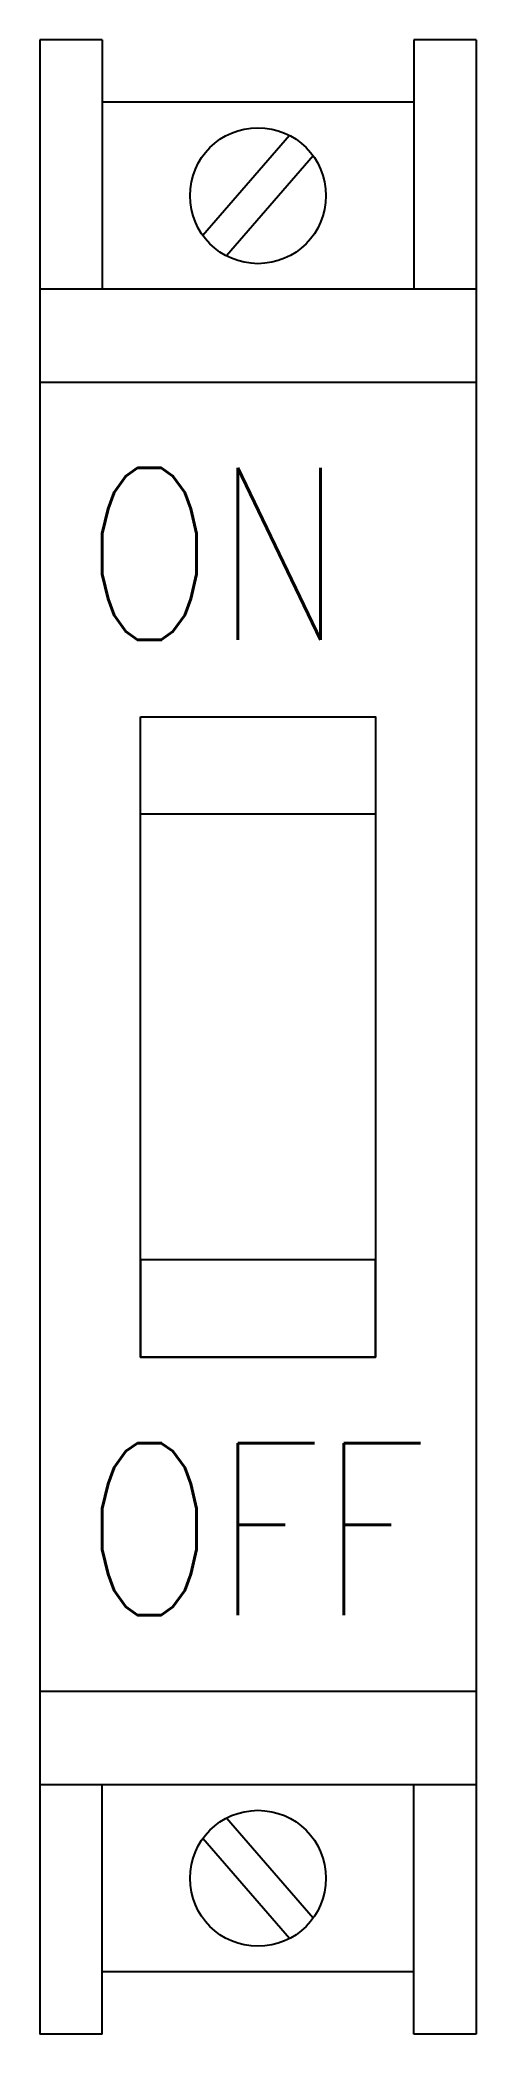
# Model space of a CAD drawing. Header units: millimetres. Extents: x 128.949 to 129.159, y 233.251 to 234.211.
import ezdxf

# ---------------------------------------------------------------- set-up
doc = ezdxf.new("R2010")
doc.units = ezdxf.units.MM
doc.header["$LTSCALE"] = 0.05
for name, color, linetype in [('015', 6, 'Continuous'), ('021', 1, 'Continuous'), ('05', 5, 'Continuous')]:
    doc.layers.add(name, color=color, linetype=linetype)
doc.styles.get("Standard").update_dxf_attribs({"font": 'romans.shx'})

msp = doc.modelspace()

# ---------------------------------------------------------------- linework, layer by layer
at = {"layer": '015'}
for p, q in [((128.97933, 234.21073), (128.94933, 234.21073)), ((128.94933, 234.21073), (128.94933, 233.25073)), ((128.97933, 234.21073), (128.97933, 234.09073)), ((129.12933, 234.21073), (129.12933, 234.09073)), ((129.15933, 234.21073), (129.12933, 234.21073)), ((129.15933, 234.21073), (129.15933, 233.25073)), ((129.15933, 234.21073), (129.15933, 233.25073)), ((129.12933, 234.18073), (128.97933, 234.18073)), ((129.06953, 234.16472), (129.0278, 234.11655)), ((129.08086, 234.1549), (129.03914, 234.10673)), ((129.15933, 234.09073), (128.94933, 234.09073)), ((129.15933, 234.04573), (128.94933, 234.04573)), ((129.15933, 233.41573), (128.94933, 233.41573)), ((129.15933, 233.37073), (128.94933, 233.37073)), ((128.97933, 233.25073), (128.97933, 233.37073)), ((129.12933, 233.25073), (129.12933, 233.37073)), ((129.08086, 233.30655), (129.03914, 233.35472)), ((129.06953, 233.29673), (129.0278, 233.3449)), ((129.12933, 233.28073), (128.97933, 233.28073)), ((128.97933, 233.25073), (128.94933, 233.25073)), ((129.15933, 233.25073), (129.12933, 233.25073))]:
    msp.add_line(p, q, dxfattribs=at)
for centre in [(129.05433, 234.13573), (129.05433, 233.32573)]:
    msp.add_circle(centre, 0.03273, dxfattribs=at)
at = {"layer": '021'}
for points in [[(128.99782, 233.88486), (129.11084, 233.88486), (129.11084, 233.83806), (128.99782, 233.83806)], [(128.99782, 233.88486), (129.11084, 233.88486), (129.11084, 233.5766), (128.99782, 233.5766)]]:
    msp.add_lwpolyline(points, close=True, dxfattribs=at)
at = {"layer": '05'}
msp.add_lwpolyline([(128.99782, 233.5766), (129.11084, 233.5766), (129.11084, 233.6234), (128.99782, 233.6234)], close=True, dxfattribs=at)

# ---------------------------------------------------------------- texts
at = {"layer": '021', "width": 0.8}
for s, p in [('ON', (128.97082, 233.92191)), ('OFF', (128.97082, 233.45248))]:
    msp.add_text(s, height=0.0828, dxfattribs=at).set_placement(p)

doc.saveas('drawing.dxf')
